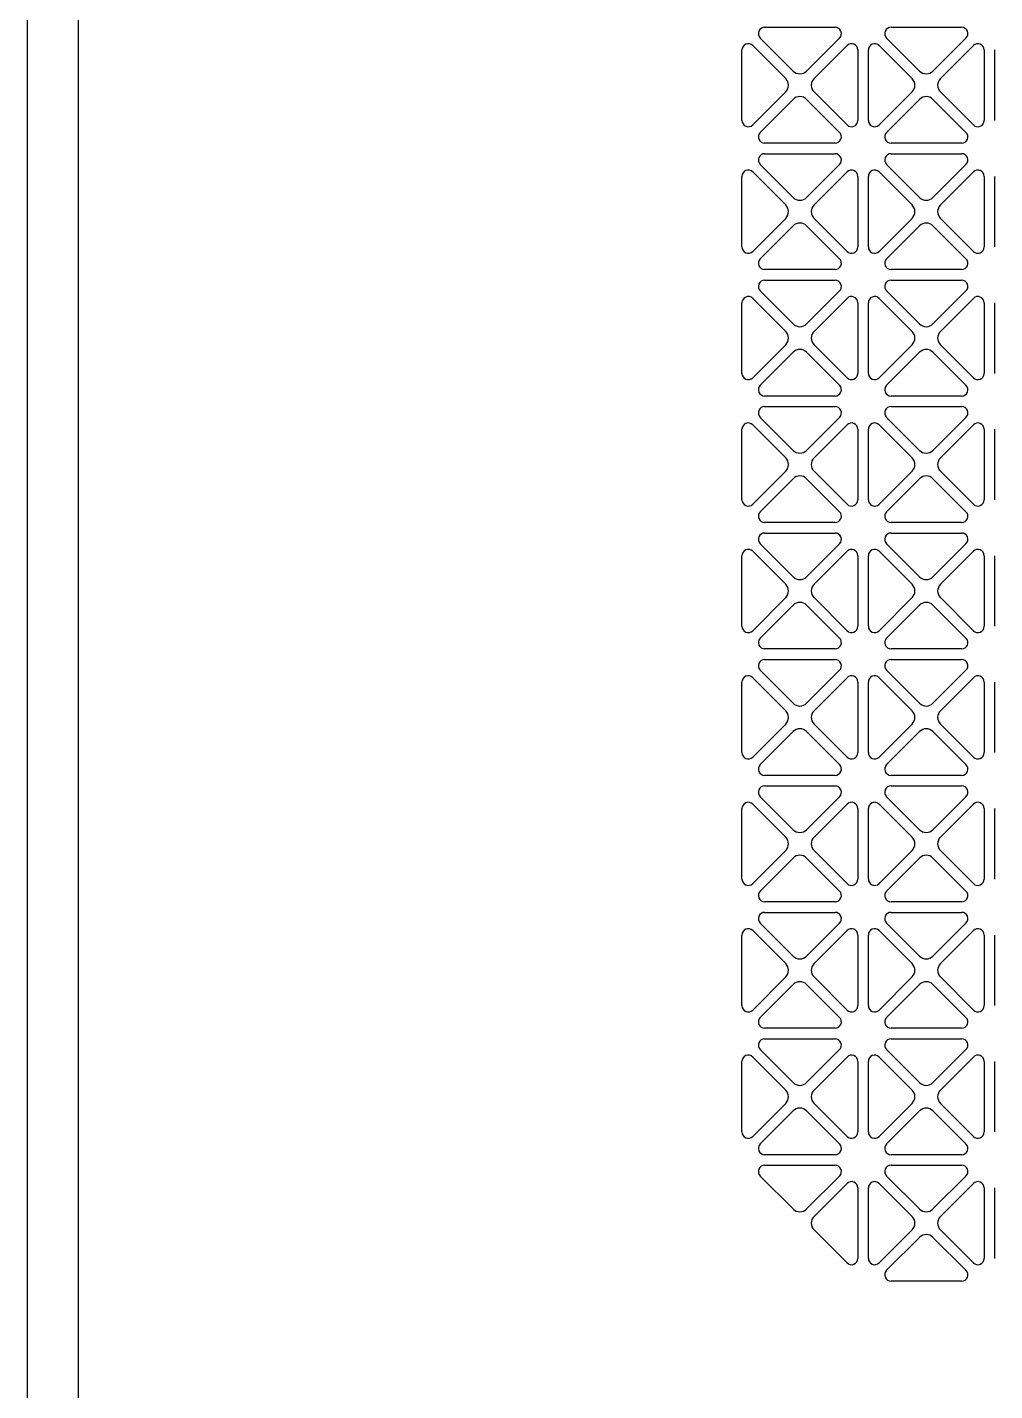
# Model space of a CAD drawing. Header units: millimetres. Extents: x 0 to 87554, y -20854 to 20404.
# Drawn here: x 79627.5 to 79811.2, y 16611.7 to 16870.5 of the extents above; entities that cross this region are included whole.
import ezdxf

# ---------------------------------------------------------------- set-up
doc = ezdxf.new("R2010")
doc.units = ezdxf.units.MM
doc.layers.get('0').update_dxf_attribs({"lineweight": 15})
for name, color, linetype in [('4215-12655_1_0', 7, 'Continuous'), ('4215-12661_1_0', 7, 'Continuous'), ('WANGKONG_0', 7, 'Continuous')]:
    doc.layers.add(name, color=color, linetype=linetype)

# ---------------------------------------------------------------- blocks, each defined once
blk = doc.blocks.new('e4tggg')
at = {"layer": '4215-12655_1_0', "color": 87, "linetype": 'Continuous'}
blk.add_line((-177.39, 299.4), (-177.39, -712.7), dxfattribs=at)
at = {"layer": '4215-12661_1_0', "color": 87, "linetype": 'Continuous'}
blk.add_line((-167.69, -1712.2), (-167.69, 300.8), dxfattribs=at)
at = {"layer": 'WANGKONG_0', "color": 87, "linetype": 'Continuous'}
for p, q in [((-37.38, 68.8), (-24, 68.8)), ((-13.38, 68.8), (0, 68.8)), ((-39.64, 65.34), (-33.38, 59.07)), ((-31.96, 60.49), (-38.23, 66.75)), ((-23.15, 66.75), (-29.42, 60.49)), ((-28, 59.07), (-21.74, 65.34)), ((-15.64, 65.34), (-9.38, 59.07)), ((-7.96, 60.49), (-14.23, 66.75)), ((0.85, 66.75), (-5.42, 60.49)), ((-4, 59.07), (2.26, 65.34)), ((-41.69, 51.11), (-41.69, 64.49)), ((-19.69, 64.49), (-19.69, 51.11)), ((-17.69, 51.11), (-17.69, 64.49)), ((4.31, 64.49), (4.31, 51.11)), ((6.31, 51.11), (6.31, 64.49)), ((-33.38, 56.53), (-39.64, 50.26)), ((-38.23, 48.85), (-31.96, 55.11)), ((-29.42, 55.11), (-23.15, 48.85)), ((-21.74, 50.26), (-28, 56.53)), ((-9.38, 56.53), (-15.64, 50.26)), ((-14.23, 48.85), (-7.96, 55.11)), ((-5.42, 55.11), (0.85, 48.85)), ((2.26, 50.26), (-4, 56.53)), ((-24, 46.8), (-37.38, 46.8)), ((0, 46.8), (-13.38, 46.8)), ((-37.38, 44.8), (-24, 44.8)), ((-13.38, 44.8), (0, 44.8)), ((-31.96, 36.49), (-38.23, 42.75)), ((-23.15, 42.75), (-29.42, 36.49)), ((-7.96, 36.49), (-14.23, 42.75)), ((0.85, 42.75), (-5.42, 36.49)), ((-41.69, 27.11), (-41.69, 40.49)), ((-39.64, 41.34), (-33.38, 35.07)), ((-28, 35.07), (-21.74, 41.34)), ((-19.69, 40.49), (-19.69, 27.11)), ((-17.69, 27.11), (-17.69, 40.49)), ((-15.64, 41.34), (-9.38, 35.07)), ((-4, 35.07), (2.26, 41.34)), ((4.31, 40.49), (4.31, 27.11)), ((6.31, 27.11), (6.31, 40.49)), ((-33.38, 32.53), (-39.64, 26.26)), ((-38.23, 24.85), (-31.96, 31.11)), ((-29.42, 31.11), (-23.15, 24.85)), ((-21.74, 26.26), (-28, 32.53)), ((-9.38, 32.53), (-15.64, 26.26)), ((-14.23, 24.85), (-7.96, 31.11)), ((-5.42, 31.11), (0.85, 24.85)), ((2.26, 26.26), (-4, 32.53)), ((-24, 22.8), (-37.38, 22.8)), ((-37.38, 20.8), (-24, 20.8)), ((0, 22.8), (-13.38, 22.8)), ((-13.38, 20.8), (0, 20.8)), ((-31.96, 12.49), (-38.23, 18.75)), ((-23.15, 18.75), (-29.42, 12.49)), ((-7.96, 12.49), (-14.23, 18.75)), ((0.85, 18.75), (-5.42, 12.49)), ((-41.69, 3.11), (-41.69, 16.49)), ((-39.64, 17.34), (-33.38, 11.07)), ((-28, 11.07), (-21.74, 17.34)), ((-19.69, 16.49), (-19.69, 3.11)), ((-17.69, 3.11), (-17.69, 16.49)), ((-15.64, 17.34), (-9.38, 11.07)), ((-4, 11.07), (2.26, 17.34)), ((4.31, 16.49), (4.31, 3.11)), ((6.31, 3.11), (6.31, 16.49)), ((-33.38, 8.53), (-39.64, 2.26)), ((-21.74, 2.26), (-28, 8.53)), ((-9.38, 8.53), (-15.64, 2.26)), ((2.26, 2.26), (-4, 8.53)), ((-38.23, 0.85), (-31.96, 7.11)), ((-29.42, 7.11), (-23.15, 0.85)), ((-14.23, 0.85), (-7.96, 7.11)), ((-5.42, 7.11), (0.85, 0.85)), ((-24, -1.2), (-37.38, -1.2)), ((0, -1.2), (-13.38, -1.2)), ((-37.38, -3.2), (-24, -3.2)), ((-13.38, -3.2), (0, -3.2)), ((-41.69, -20.89), (-41.69, -7.51)), ((-39.64, -6.66), (-33.38, -12.93)), ((-31.96, -11.51), (-38.23, -5.25)), ((-23.15, -5.25), (-29.42, -11.51)), ((-28, -12.93), (-21.74, -6.66)), ((-19.69, -7.51), (-19.69, -20.89)), ((-17.69, -20.89), (-17.69, -7.51)), ((-15.64, -6.66), (-9.38, -12.93)), ((-7.96, -11.51), (-14.23, -5.25)), ((0.85, -5.25), (-5.42, -11.51)), ((-4, -12.93), (2.26, -6.66)), ((4.31, -7.51), (4.31, -20.89)), ((6.31, -20.89), (6.31, -7.51)), ((-33.38, -15.47), (-39.64, -21.74)), ((-21.74, -21.74), (-28, -15.47)), ((-9.38, -15.47), (-15.64, -21.74)), ((2.26, -21.74), (-4, -15.47)), ((-38.23, -23.15), (-31.96, -16.89)), ((-29.42, -16.89), (-23.15, -23.15)), ((-14.23, -23.15), (-7.96, -16.89)), ((-5.42, -16.89), (0.85, -23.15)), ((-24, -25.2), (-37.38, -25.2)), ((0, -25.2), (-13.38, -25.2)), ((-37.38, -27.2), (-24, -27.2)), ((-13.38, -27.2), (0, -27.2)), ((-39.64, -30.66), (-33.38, -36.93)), ((-31.96, -35.51), (-38.23, -29.25)), ((-23.15, -29.25), (-29.42, -35.51)), ((-28, -36.93), (-21.74, -30.66)), ((-15.64, -30.66), (-9.38, -36.93)), ((-7.96, -35.51), (-14.23, -29.25)), ((0.85, -29.25), (-5.42, -35.51)), ((-4, -36.93), (2.26, -30.66)), ((-41.69, -44.89), (-41.69, -31.51)), ((-19.69, -31.51), (-19.69, -44.89)), ((-17.69, -44.89), (-17.69, -31.51)), ((4.31, -31.51), (4.31, -44.89)), ((6.31, -44.89), (6.31, -31.51)), ((-33.38, -39.47), (-39.64, -45.74)), ((-38.23, -47.15), (-31.96, -40.89)), ((-29.42, -40.89), (-23.15, -47.15)), ((-21.74, -45.74), (-28, -39.47)), ((-9.38, -39.47), (-15.64, -45.74)), ((-14.23, -47.15), (-7.96, -40.89)), ((-5.42, -40.89), (0.85, -47.15)), ((2.26, -45.74), (-4, -39.47)), ((-24, -49.2), (-37.38, -49.2)), ((-37.38, -51.2), (-24, -51.2)), ((0, -49.2), (-13.38, -49.2)), ((-13.38, -51.2), (0, -51.2)), ((-31.96, -59.51), (-38.23, -53.25)), ((-23.15, -53.25), (-29.42, -59.51)), ((-7.96, -59.51), (-14.23, -53.25)), ((0.85, -53.25), (-5.42, -59.51)), ((-41.69, -68.89), (-41.69, -55.51)), ((-39.64, -54.66), (-33.38, -60.93)), ((-28, -60.93), (-21.74, -54.66)), ((-19.69, -55.51), (-19.69, -68.89)), ((-17.69, -68.89), (-17.69, -55.51)), ((-15.64, -54.66), (-9.38, -60.93)), ((-4, -60.93), (2.26, -54.66)), ((4.31, -55.51), (4.31, -68.89)), ((6.31, -68.89), (6.31, -55.51)), ((-33.38, -63.47), (-39.64, -69.74)), ((-21.74, -69.74), (-28, -63.47)), ((-9.38, -63.47), (-15.64, -69.74)), ((2.26, -69.74), (-4, -63.47)), ((-38.23, -71.15), (-31.96, -64.89)), ((-29.42, -64.89), (-23.15, -71.15)), ((-14.23, -71.15), (-7.96, -64.89)), ((-5.42, -64.89), (0.85, -71.15)), ((-24, -73.2), (-37.38, -73.2)), ((0, -73.2), (-13.38, -73.2)), ((-31.96, -83.51), (-38.23, -77.25)), ((-37.38, -75.2), (-24, -75.2)), ((-23.15, -77.25), (-29.42, -83.51)), ((-7.96, -83.51), (-14.23, -77.25)), ((-13.38, -75.2), (0, -75.2)), ((0.85, -77.25), (-5.42, -83.51)), ((-41.69, -92.89), (-41.69, -79.51)), ((-39.64, -78.66), (-33.38, -84.93)), ((-28, -84.93), (-21.74, -78.66)), ((-19.69, -79.51), (-19.69, -92.89)), ((-17.69, -92.89), (-17.69, -79.51)), ((-15.64, -78.66), (-9.38, -84.93)), ((-4, -84.93), (2.26, -78.66)), ((4.31, -79.51), (4.31, -92.89)), ((6.31, -92.89), (6.31, -79.51)), ((-33.38, -87.47), (-39.64, -93.74)), ((-21.74, -93.74), (-28, -87.47)), ((-9.38, -87.47), (-15.64, -93.74)), ((2.26, -93.74), (-4, -87.47)), ((-38.23, -95.15), (-31.96, -88.89)), ((-29.42, -88.89), (-23.15, -95.15)), ((-14.23, -95.15), (-7.96, -88.89)), ((-5.42, -88.89), (0.85, -95.15)), ((-24, -97.2), (-37.38, -97.2)), ((0, -97.2), (-13.38, -97.2)), ((-37.38, -99.2), (-24, -99.2)), ((-13.38, -99.2), (0, -99.2)), ((-41.69, -116.89), (-41.69, -103.51)), ((-39.64, -102.66), (-33.38, -108.93)), ((-31.96, -107.51), (-38.23, -101.25)), ((-23.15, -101.25), (-29.42, -107.51)), ((-28, -108.93), (-21.74, -102.66)), ((-19.69, -103.51), (-19.69, -116.89)), ((-17.69, -116.89), (-17.69, -103.51)), ((-15.64, -102.66), (-9.38, -108.93)), ((-7.96, -107.51), (-14.23, -101.25)), ((0.85, -101.25), (-5.42, -107.51)), ((-4, -108.93), (2.26, -102.66)), ((4.31, -103.51), (4.31, -116.89)), ((6.31, -116.89), (6.31, -103.51)), ((-33.38, -111.47), (-39.64, -117.74)), ((-38.23, -119.15), (-31.96, -112.89)), ((-29.42, -112.89), (-23.15, -119.15)), ((-21.74, -117.74), (-28, -111.47)), ((-9.38, -111.47), (-15.64, -117.74)), ((-14.23, -119.15), (-7.96, -112.89)), ((-5.42, -112.89), (0.85, -119.15)), ((2.26, -117.74), (-4, -111.47)), ((-24, -121.2), (-37.38, -121.2)), ((0, -121.2), (-13.38, -121.2)), ((-37.38, -123.2), (-24, -123.2)), ((-13.38, -123.2), (0, -123.2)), ((-39.64, -126.66), (-33.38, -132.93)), ((-31.96, -131.51), (-38.23, -125.25)), ((-23.15, -125.25), (-29.42, -131.51)), ((-28, -132.93), (-21.74, -126.66)), ((-15.64, -126.66), (-9.38, -132.93)), ((-7.96, -131.51), (-14.23, -125.25)), ((0.85, -125.25), (-5.42, -131.51)), ((-4, -132.93), (2.26, -126.66)), ((-41.69, -140.89), (-41.69, -127.51)), ((-19.69, -127.51), (-19.69, -140.89)), ((-17.69, -140.89), (-17.69, -127.51)), ((4.31, -127.51), (4.31, -140.89)), ((6.31, -140.89), (6.31, -127.51)), ((-33.38, -135.47), (-39.64, -141.74)), ((-38.23, -143.15), (-31.96, -136.89)), ((-29.42, -136.89), (-23.15, -143.15)), ((-21.74, -141.74), (-28, -135.47)), ((-9.38, -135.47), (-15.64, -141.74)), ((-14.23, -143.15), (-7.96, -136.89)), ((-5.42, -136.89), (0.85, -143.15)), ((2.26, -141.74), (-4, -135.47)), ((-24, -145.2), (-37.38, -145.2)), ((-37.38, -147.2), (-24, -147.2)), ((0, -145.2), (-13.38, -145.2)), ((-13.38, -147.2), (0, -147.2)), ((-31.96, -155.51), (-38.23, -149.25)), ((-23.15, -149.25), (-29.42, -155.51)), ((-7.96, -155.51), (-14.23, -149.25)), ((0.85, -149.25), (-5.42, -155.51)), ((-28, -156.93), (-21.74, -150.66)), ((-19.69, -151.51), (-19.69, -164.89)), ((-17.69, -164.89), (-17.69, -151.51)), ((-15.64, -150.66), (-9.38, -156.93)), ((-4, -156.93), (2.26, -150.66)), ((4.31, -151.51), (4.31, -164.89)), ((6.31, -164.89), (6.31, -151.51)), ((-21.74, -165.74), (-28, -159.47)), ((-9.38, -159.47), (-15.64, -165.74)), ((2.26, -165.74), (-4, -159.47)), ((-14.23, -167.15), (-7.96, -160.89)), ((-5.42, -160.89), (0.85, -167.15)), ((0, -169.2), (-13.38, -169.2))]:
    blk.add_line(p, q, dxfattribs=at)
for centre, radius, start, end in [((-37.38, 67.6), 1.2, 90, 225), ((-24, 67.6), 1.2, 315, 90), ((-13.38, 67.6), 1.2, 90, 225), ((0, 67.6), 1.2, 315, 90), ((-40.49, 64.49), 1.2, 45, 180), ((-20.89, 64.49), 1.2, 0, 135), ((-16.49, 64.49), 1.2, 45, 180), ((3.11, 64.49), 1.2, 0, 135), ((-30.69, 61.76), 1.8, 225, 315), ((-6.69, 61.76), 1.8, 225, 315), ((-34.65, 57.8), 1.8, 315, 45), ((-26.73, 57.8), 1.8, 135, 225), ((-10.65, 57.8), 1.8, 315, 45), ((-2.73, 57.8), 1.8, 135, 225), ((-30.69, 53.84), 1.8, 45, 135), ((-6.69, 53.84), 1.8, 45, 135), ((-40.49, 51.11), 1.2, 180, 315), ((-20.89, 51.11), 1.2, 225, 0), ((-16.49, 51.11), 1.2, 180, 315), ((3.11, 51.11), 1.2, 225, 0), ((-37.38, 48), 1.2, 135, 270), ((-24, 48), 1.2, 270, 45), ((-13.38, 48), 1.2, 135, 270), ((0, 48), 1.2, 270, 45), ((-37.38, 43.6), 1.2, 90, 225), ((-24, 43.6), 1.2, 315, 90), ((-13.38, 43.6), 1.2, 90, 225), ((0, 43.6), 1.2, 315, 90), ((-40.49, 40.49), 1.2, 45, 180), ((-20.89, 40.49), 1.2, 0, 135), ((-16.49, 40.49), 1.2, 45, 180), ((3.11, 40.49), 1.2, 0, 135), ((-30.69, 37.76), 1.8, 225, 315), ((-6.69, 37.76), 1.8, 225, 315), ((-34.65, 33.8), 1.8, 315, 45), ((-26.73, 33.8), 1.8, 135, 225), ((-10.65, 33.8), 1.8, 315, 45), ((-2.73, 33.8), 1.8, 135, 225), ((-30.69, 29.84), 1.8, 45, 135), ((-6.69, 29.84), 1.8, 45, 135), ((-40.49, 27.11), 1.2, 180, 315), ((-20.89, 27.11), 1.2, 225, 0), ((-16.49, 27.11), 1.2, 180, 315), ((3.11, 27.11), 1.2, 225, 0), ((-37.38, 24), 1.2, 135, 270), ((-24, 24), 1.2, 270, 45), ((-13.38, 24), 1.2, 135, 270), ((0, 24), 1.2, 270, 45), ((-37.38, 19.6), 1.2, 90, 225), ((-24, 19.6), 1.2, 315, 90), ((-13.38, 19.6), 1.2, 90, 225), ((0, 19.6), 1.2, 315, 90), ((-40.49, 16.49), 1.2, 45, 180), ((-20.89, 16.49), 1.2, 0, 135), ((-16.49, 16.49), 1.2, 45, 180), ((3.11, 16.49), 1.2, 0, 135), ((-34.65, 9.8), 1.8, 315, 45), ((-30.69, 13.76), 1.8, 225, 315), ((-26.73, 9.8), 1.8, 135, 225), ((-10.65, 9.8), 1.8, 315, 45), ((-6.69, 13.76), 1.8, 225, 315), ((-2.73, 9.8), 1.8, 135, 225), ((-30.69, 5.84), 1.8, 45, 135), ((-6.69, 5.84), 1.8, 45, 135), ((-40.49, 3.11), 1.2, 180, 315), ((-20.89, 3.11), 1.2, 225, 0), ((-16.49, 3.11), 1.2, 180, 315), ((3.11, 3.11), 1.2, 225, 0), ((-37.38, 0), 1.2, 135, 270), ((-24, 0), 1.2, 270, 45), ((-13.38, 0), 1.2, 135, 270), ((0, 0), 1.2, 270, 45), ((-37.38, -4.4), 1.2, 90, 225), ((-24, -4.4), 1.2, 315, 90), ((-13.38, -4.4), 1.2, 90, 225), ((0, -4.4), 1.2, 315, 90), ((-40.49, -7.51), 1.2, 45, 180), ((-20.89, -7.51), 1.2, 0, 135), ((-16.49, -7.51), 1.2, 45, 180), ((3.11, -7.51), 1.2, 0, 135), ((-34.65, -14.2), 1.8, 315, 45), ((-30.69, -10.24), 1.8, 225, 315), ((-26.73, -14.2), 1.8, 135, 225), ((-10.65, -14.2), 1.8, 315, 45), ((-6.69, -10.24), 1.8, 225, 315), ((-2.73, -14.2), 1.8, 135, 225), ((-30.69, -18.16), 1.8, 45, 135), ((-6.69, -18.16), 1.8, 45, 135), ((-40.49, -20.89), 1.2, 180, 315), ((-37.38, -24), 1.2, 135, 270), ((-24, -24), 1.2, 270, 45), ((-20.89, -20.89), 1.2, 225, 0), ((-16.49, -20.89), 1.2, 180, 315), ((-13.38, -24), 1.2, 135, 270), ((0, -24), 1.2, 270, 45), ((3.11, -20.89), 1.2, 225, 0), ((-37.38, -28.4), 1.2, 90, 225), ((-24, -28.4), 1.2, 315, 90), ((-13.38, -28.4), 1.2, 90, 225), ((0, -28.4), 1.2, 315, 90), ((-40.49, -31.51), 1.2, 45, 180), ((-20.89, -31.51), 1.2, 0, 135), ((-16.49, -31.51), 1.2, 45, 180), ((3.11, -31.51), 1.2, 0, 135), ((-30.69, -34.24), 1.8, 225, 315), ((-6.69, -34.24), 1.8, 225, 315), ((-34.65, -38.2), 1.8, 315, 45), ((-26.73, -38.2), 1.8, 135, 225), ((-10.65, -38.2), 1.8, 315, 45), ((-2.73, -38.2), 1.8, 135, 225), ((-30.69, -42.16), 1.8, 45, 135), ((-6.69, -42.16), 1.8, 45, 135), ((-40.49, -44.89), 1.2, 180, 315), ((-20.89, -44.89), 1.2, 225, 0), ((-16.49, -44.89), 1.2, 180, 315), ((3.11, -44.89), 1.2, 225, 0), ((-37.38, -48), 1.2, 135, 270), ((-24, -48), 1.2, 270, 45), ((-13.38, -48), 1.2, 135, 270), ((0, -48), 1.2, 270, 45), ((-37.38, -52.4), 1.2, 90, 225), ((-24, -52.4), 1.2, 315, 90), ((-13.38, -52.4), 1.2, 90, 225), ((0, -52.4), 1.2, 315, 90), ((-40.49, -55.51), 1.2, 45, 180), ((-20.89, -55.51), 1.2, 0, 135), ((-16.49, -55.51), 1.2, 45, 180), ((3.11, -55.51), 1.2, 0, 135), ((-30.69, -58.24), 1.8, 225, 315), ((-6.69, -58.24), 1.8, 225, 315), ((-34.65, -62.2), 1.8, 315, 45), ((-26.73, -62.2), 1.8, 135, 225), ((-10.65, -62.2), 1.8, 315, 45), ((-2.73, -62.2), 1.8, 135, 225), ((-30.69, -66.16), 1.8, 45, 135), ((-6.69, -66.16), 1.8, 45, 135), ((-40.49, -68.89), 1.2, 180, 315), ((-20.89, -68.89), 1.2, 225, 0), ((-16.49, -68.89), 1.2, 180, 315), ((3.11, -68.89), 1.2, 225, 0), ((-37.38, -72), 1.2, 135, 270), ((-24, -72), 1.2, 270, 45), ((-13.38, -72), 1.2, 135, 270), ((0, -72), 1.2, 270, 45), ((-37.38, -76.4), 1.2, 90, 225), ((-24, -76.4), 1.2, 315, 90), ((-13.38, -76.4), 1.2, 90, 225), ((0, -76.4), 1.2, 315, 90), ((-40.49, -79.51), 1.2, 45, 180), ((-20.89, -79.51), 1.2, 0, 135), ((-16.49, -79.51), 1.2, 45, 180), ((3.11, -79.51), 1.2, 0, 135), ((-34.65, -86.2), 1.8, 315, 45), ((-30.69, -82.24), 1.8, 225, 315), ((-26.73, -86.2), 1.8, 135, 225), ((-10.65, -86.2), 1.8, 315, 45), ((-6.69, -82.24), 1.8, 225, 315), ((-2.73, -86.2), 1.8, 135, 225), ((-30.69, -90.16), 1.8, 45, 135), ((-6.69, -90.16), 1.8, 45, 135), ((-40.49, -92.89), 1.2, 180, 315), ((-20.89, -92.89), 1.2, 225, 0), ((-16.49, -92.89), 1.2, 180, 315), ((3.11, -92.89), 1.2, 225, 0), ((-37.38, -96), 1.2, 135, 270), ((-24, -96), 1.2, 270, 45), ((-13.38, -96), 1.2, 135, 270), ((0, -96), 1.2, 270, 45), ((-37.38, -100.4), 1.2, 90, 225), ((-24, -100.4), 1.2, 315, 90), ((-13.38, -100.4), 1.2, 90, 225), ((0, -100.4), 1.2, 315, 90), ((-40.49, -103.51), 1.2, 45, 180), ((-20.89, -103.51), 1.2, 0, 135), ((-16.49, -103.51), 1.2, 45, 180), ((3.11, -103.51), 1.2, 0, 135), ((-30.69, -106.24), 1.8, 225, 315), ((-6.69, -106.24), 1.8, 225, 315), ((-34.65, -110.2), 1.8, 315, 45), ((-26.73, -110.2), 1.8, 135, 225), ((-10.65, -110.2), 1.8, 315, 45), ((-2.73, -110.2), 1.8, 135, 225), ((-30.69, -114.16), 1.8, 45, 135), ((-6.69, -114.16), 1.8, 45, 135), ((-40.49, -116.89), 1.2, 180, 315), ((-20.89, -116.89), 1.2, 225, 0), ((-16.49, -116.89), 1.2, 180, 315), ((3.11, -116.89), 1.2, 225, 0), ((-37.38, -120), 1.2, 135, 270), ((-24, -120), 1.2, 270, 45), ((-13.38, -120), 1.2, 135, 270), ((0, -120), 1.2, 270, 45), ((-37.38, -124.4), 1.2, 90, 225), ((-24, -124.4), 1.2, 315, 90), ((-13.38, -124.4), 1.2, 90, 225), ((0, -124.4), 1.2, 315, 90), ((-40.49, -127.51), 1.2, 45, 180), ((-20.89, -127.51), 1.2, 0, 135), ((-16.49, -127.51), 1.2, 45, 180), ((3.11, -127.51), 1.2, 0, 135), ((-30.69, -130.24), 1.8, 225, 315), ((-6.69, -130.24), 1.8, 225, 315), ((-34.65, -134.2), 1.8, 315, 45), ((-26.73, -134.2), 1.8, 135, 225), ((-10.65, -134.2), 1.8, 315, 45), ((-2.73, -134.2), 1.8, 135, 225), ((-30.69, -138.16), 1.8, 45, 135), ((-6.69, -138.16), 1.8, 45, 135), ((-40.49, -140.89), 1.2, 180, 315), ((-20.89, -140.89), 1.2, 225, 0), ((-16.49, -140.89), 1.2, 180, 315), ((3.11, -140.89), 1.2, 225, 0), ((-37.38, -144), 1.2, 135, 270), ((-24, -144), 1.2, 270, 45), ((-13.38, -144), 1.2, 135, 270), ((0, -144), 1.2, 270, 45), ((-37.38, -148.4), 1.2, 90, 225), ((-24, -148.4), 1.2, 315, 90), ((-13.38, -148.4), 1.2, 90, 225), ((0, -148.4), 1.2, 315, 90), ((-20.89, -151.51), 1.2, 0, 135), ((-16.49, -151.51), 1.2, 45, 180), ((3.11, -151.51), 1.2, 0, 135), ((-30.69, -154.24), 1.8, 225, 315), ((-26.73, -158.2), 1.8, 135, 225), ((-10.65, -158.2), 1.8, 315, 45), ((-6.69, -154.24), 1.8, 225, 315), ((-2.73, -158.2), 1.8, 135, 225), ((-6.69, -162.16), 1.8, 45, 135), ((-20.89, -164.89), 1.2, 225, 0), ((-16.49, -164.89), 1.2, 180, 315), ((3.11, -164.89), 1.2, 225, 0), ((-13.38, -168), 1.2, 135, 270), ((0, -168), 1.2, 270, 45)]:
    blk.add_arc(centre, radius, start, end, dxfattribs=at)

msp = doc.modelspace()

# ---------------------------------------------------------------- block references
at = {"lineweight": -3}
msp.add_blockref('e4tggg', (79804.891, 16801.676), dxfattribs=at)

doc.saveas('drawing.dxf')
